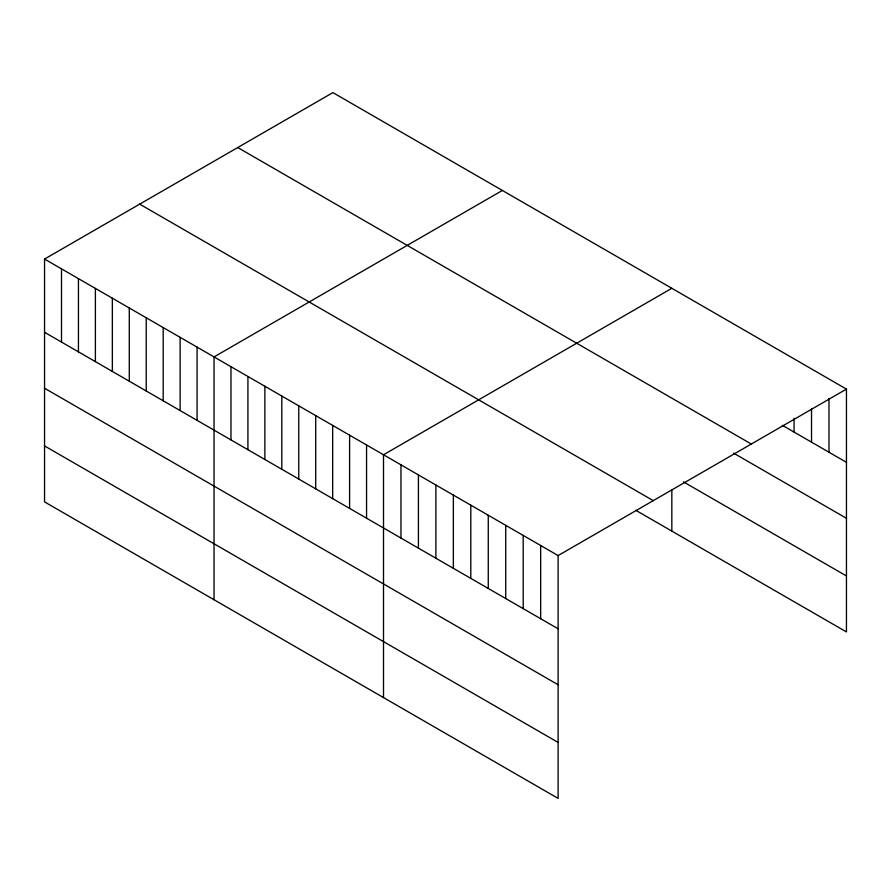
<?xml version="1.0" encoding="UTF-8"?>
<svg xmlns="http://www.w3.org/2000/svg" width="891" height="891" viewBox="0 0 891 891"><rect width="100%" height="100%" fill="white"/><g stroke="black" fill="none" stroke-linecap="round" stroke-linejoin="round"><path stroke-width="1.34" d="M44.55 259.069L558.111 555.572L558.111 798.392L44.55 501.889L44.55 259.069L332.889 92.608L846.45 389.111L846.45 631.931L635.684 510.242M502.357 190.451L214.029 356.923L214.029 599.743M671.836 288.294L383.509 454.766L383.509 697.586M558.111 555.572L846.45 389.111M782.421 425.352L846.45 462.318M237.73 147.538L751.302 444.041M733.538 453.096L846.45 518.295M683.475 481.864L846.45 575.954M139.698 204.139L653.27 500.642M44.55 332.287L558.111 628.79M44.55 388.253L558.111 684.756M44.55 445.923L558.111 742.426M828.986 398.366L828.986 452.238M811.523 409.002L811.523 442.159M794.07 418.269L794.07 432.079M671.836 489.805L671.836 531.114M540.659 545.492L540.659 618.71M523.195 535.413L523.195 608.631M505.732 525.334L505.732 598.54M488.268 515.254L488.268 588.461M470.804 505.175L470.804 578.382M453.352 495.084L453.352 568.302M435.888 485.005L435.888 558.223M418.425 474.925L418.425 548.143M400.961 464.846L400.961 538.053M366.557 444.977L366.557 518.194M349.606 435.198L349.606 508.405M332.666 425.408L332.666 498.626M315.715 415.629L315.715 488.836M298.763 405.839L298.763 479.057M281.812 396.061L281.812 469.267M264.872 386.271L264.872 459.489M247.921 376.492L247.921 449.699M230.969 366.702L230.969 439.92M197.078 347.134L197.078 420.34M180.127 337.344L180.127 410.562M163.187 327.565L163.187 400.772M146.235 317.775L146.235 390.993M129.284 307.996L129.284 381.203M112.344 298.207L112.344 371.424M95.393 288.428L95.393 361.635M78.441 278.638L78.441 351.856M61.501 268.859L61.501 342.066"/></g></svg>
